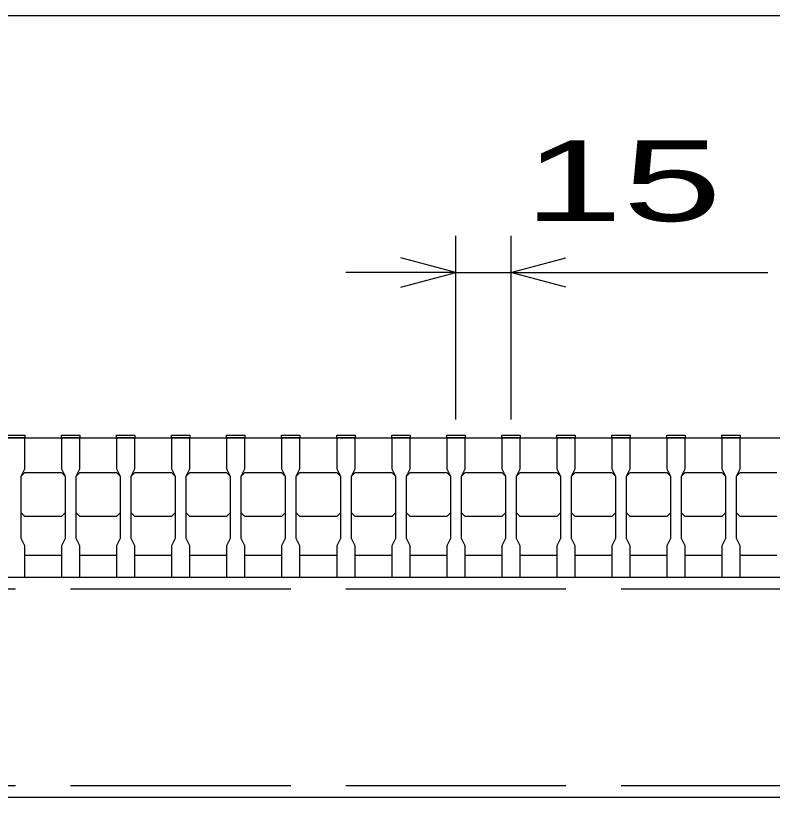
# Model space of a CAD drawing. Units: millimetres, scale not verified. Extents: x -1820 to 1731, y -1282 to 1054.
# Drawn here: x -1195.8 to -989.5, y -682.6 to -469.6 of the extents above; entities that cross this region are included whole.
import ezdxf
from ezdxf.enums import TextEntityAlignment as Align

# ---------------------------------------------------------------- set-up
doc = ezdxf.new("R2010")
doc.units = ezdxf.units.MM
doc.header["$LTSCALE"] = 10
doc.linetypes.add('DASHED', pattern=[7.5, 6, -1.5])
doc.layers.add('16', color=3, linetype='Continuous', lineweight=25)
doc.layers.add('22', color=4, linetype='Continuous', lineweight=25)
doc.styles.add('ベクトル', font='')
doc.styles.get('ベクトル').set_extended_font_data('ベクトル')

msp = doc.modelspace()

# ---------------------------------------------------------------- linework, layer by layer
at = {"layer": '16'}
for p, q in [((-1408.27, -584.65), (-413.27, -584.65)), ((-1198.27, -583.95), (-1193.27, -583.95)), ((-1193.27, -584.65), (-1198.27, -584.65)), ((-1193.27, -583.95), (-1193.27, -584.65)), ((-1193.27, -593.15), (-1193.27, -584.65)), ((-1183.27, -584.65), (-1183.27, -583.95)), ((-1183.27, -583.95), (-1178.27, -583.95)), ((-1183.27, -584.65), (-1183.27, -593.15)), ((-1178.27, -584.65), (-1183.27, -584.65)), ((-1178.27, -583.95), (-1178.27, -584.65)), ((-1178.27, -593.15), (-1178.27, -584.65)), ((-1168.27, -584.65), (-1168.27, -583.95)), ((-1168.27, -583.95), (-1163.27, -583.95)), ((-1168.27, -584.65), (-1168.27, -593.15)), ((-1163.27, -584.65), (-1168.27, -584.65)), ((-1163.27, -583.95), (-1163.27, -584.65)), ((-1163.27, -593.15), (-1163.27, -584.65)), ((-1153.27, -584.65), (-1153.27, -583.95)), ((-1153.27, -583.95), (-1148.27, -583.95)), ((-1153.27, -584.65), (-1153.27, -593.15)), ((-1148.27, -584.65), (-1153.27, -584.65)), ((-1148.27, -583.95), (-1148.27, -584.65)), ((-1148.27, -593.15), (-1148.27, -584.65)), ((-1138.27, -584.65), (-1138.27, -583.95)), ((-1138.27, -583.95), (-1133.27, -583.95)), ((-1138.27, -584.65), (-1138.27, -593.15)), ((-1133.27, -584.65), (-1138.27, -584.65)), ((-1133.27, -583.95), (-1133.27, -584.65)), ((-1133.27, -593.15), (-1133.27, -584.65)), ((-1123.27, -584.65), (-1123.27, -583.95)), ((-1123.27, -583.95), (-1118.27, -583.95)), ((-1123.27, -584.65), (-1123.27, -593.15)), ((-1118.27, -584.65), (-1123.27, -584.65)), ((-1118.27, -583.95), (-1118.27, -584.65)), ((-1118.27, -593.15), (-1118.27, -584.65)), ((-1108.27, -584.65), (-1108.27, -583.95)), ((-1108.27, -583.95), (-1103.27, -583.95)), ((-1108.27, -584.65), (-1108.27, -593.15)), ((-1103.27, -584.65), (-1108.27, -584.65)), ((-1103.27, -583.95), (-1103.27, -584.65)), ((-1103.27, -593.15), (-1103.27, -584.65)), ((-1093.27, -584.65), (-1093.27, -583.95)), ((-1093.27, -583.95), (-1088.27, -583.95)), ((-1093.27, -584.65), (-1093.27, -593.15)), ((-1088.27, -584.65), (-1093.27, -584.65)), ((-1088.27, -583.95), (-1088.27, -584.65)), ((-1088.27, -593.15), (-1088.27, -584.65)), ((-1078.27, -584.65), (-1078.27, -583.95)), ((-1078.27, -583.95), (-1073.27, -583.95)), ((-1078.27, -584.65), (-1078.27, -593.15)), ((-1073.27, -584.65), (-1078.27, -584.65)), ((-1073.27, -583.95), (-1073.27, -584.65)), ((-1073.27, -593.15), (-1073.27, -584.65)), ((-1063.27, -584.65), (-1063.27, -583.95)), ((-1063.27, -583.95), (-1058.27, -583.95)), ((-1063.27, -584.65), (-1063.27, -593.15)), ((-1058.27, -584.65), (-1063.27, -584.65)), ((-1058.27, -583.95), (-1058.27, -584.65)), ((-1058.27, -593.15), (-1058.27, -584.65)), ((-1048.27, -584.65), (-1048.27, -583.95)), ((-1048.27, -583.95), (-1043.27, -583.95)), ((-1048.27, -584.65), (-1048.27, -593.15)), ((-1043.27, -584.65), (-1048.27, -584.65)), ((-1043.27, -583.95), (-1043.27, -584.65)), ((-1043.27, -593.15), (-1043.27, -584.65)), ((-1033.27, -584.65), (-1033.27, -583.95)), ((-1033.27, -583.95), (-1028.27, -583.95)), ((-1033.27, -584.65), (-1033.27, -593.15)), ((-1028.27, -584.65), (-1033.27, -584.65)), ((-1028.27, -583.95), (-1028.27, -584.65)), ((-1028.27, -593.15), (-1028.27, -584.65)), ((-1018.27, -584.65), (-1018.27, -583.95)), ((-1018.27, -583.95), (-1013.27, -583.95)), ((-1018.27, -584.65), (-1018.27, -593.15)), ((-1013.27, -584.65), (-1018.27, -584.65)), ((-1013.27, -583.95), (-1013.27, -584.65)), ((-1013.27, -593.15), (-1013.27, -584.65)), ((-1003.27, -584.65), (-1003.27, -583.95)), ((-1003.27, -583.95), (-998.27, -583.95)), ((-1003.27, -584.65), (-1003.27, -593.15)), ((-998.27, -584.65), (-1003.27, -584.65)), ((-998.27, -583.95), (-998.27, -584.65)), ((-998.27, -593.15), (-998.27, -584.65)), ((-1194.27, -595.15), (-1193.27, -593.15)), ((-1194.27, -595.15), (-1193.27, -594.15)), ((-1193.27, -594.15), (-1183.27, -594.15)), ((-1183.27, -593.15), (-1182.27, -595.15)), ((-1183.27, -594.15), (-1182.27, -595.15)), ((-1179.27, -595.15), (-1178.27, -593.15)), ((-1179.27, -595.15), (-1178.27, -594.15)), ((-1178.27, -594.15), (-1168.27, -594.15)), ((-1168.27, -593.15), (-1167.27, -595.15)), ((-1168.27, -594.15), (-1167.27, -595.15)), ((-1164.27, -595.15), (-1163.27, -593.15)), ((-1164.27, -595.15), (-1163.27, -594.15)), ((-1163.27, -594.15), (-1153.27, -594.15)), ((-1153.27, -593.15), (-1152.27, -595.15)), ((-1153.27, -594.15), (-1152.27, -595.15)), ((-1149.27, -595.15), (-1148.27, -593.15)), ((-1149.27, -595.15), (-1148.27, -594.15)), ((-1148.27, -594.15), (-1138.27, -594.15)), ((-1138.27, -593.15), (-1137.27, -595.15)), ((-1138.27, -594.15), (-1137.27, -595.15)), ((-1134.27, -595.15), (-1133.27, -593.15)), ((-1134.27, -595.15), (-1133.27, -594.15)), ((-1133.27, -594.15), (-1123.27, -594.15)), ((-1123.27, -593.15), (-1122.27, -595.15)), ((-1123.27, -594.15), (-1122.27, -595.15)), ((-1119.27, -595.15), (-1118.27, -593.15)), ((-1119.27, -595.15), (-1118.27, -594.15)), ((-1118.27, -594.15), (-1108.27, -594.15)), ((-1108.27, -593.15), (-1107.27, -595.15)), ((-1108.27, -594.15), (-1107.27, -595.15)), ((-1104.27, -595.15), (-1103.27, -593.15)), ((-1104.27, -595.15), (-1103.27, -594.15)), ((-1103.27, -594.15), (-1093.27, -594.15)), ((-1093.27, -593.15), (-1092.27, -595.15)), ((-1093.27, -594.15), (-1092.27, -595.15)), ((-1089.27, -595.15), (-1088.27, -593.15)), ((-1089.27, -595.15), (-1088.27, -594.15)), ((-1088.27, -594.15), (-1078.27, -594.15)), ((-1078.27, -593.15), (-1077.27, -595.15)), ((-1078.27, -594.15), (-1077.27, -595.15)), ((-1074.27, -595.15), (-1073.27, -593.15)), ((-1074.27, -595.15), (-1073.27, -594.15)), ((-1073.27, -594.15), (-1063.27, -594.15)), ((-1063.27, -593.15), (-1062.27, -595.15)), ((-1063.27, -594.15), (-1062.27, -595.15)), ((-1059.27, -595.15), (-1058.27, -593.15)), ((-1059.27, -595.15), (-1058.27, -594.15)), ((-1058.27, -594.15), (-1048.27, -594.15)), ((-1048.27, -593.15), (-1047.27, -595.15)), ((-1048.27, -594.15), (-1047.27, -595.15)), ((-1044.27, -595.15), (-1043.27, -593.15)), ((-1044.27, -595.15), (-1043.27, -594.15)), ((-1043.27, -594.15), (-1033.27, -594.15)), ((-1033.27, -593.15), (-1032.27, -595.15)), ((-1033.27, -594.15), (-1032.27, -595.15)), ((-1029.27, -595.15), (-1028.27, -593.15)), ((-1029.27, -595.15), (-1028.27, -594.15)), ((-1028.27, -594.15), (-1018.27, -594.15)), ((-1018.27, -593.15), (-1017.27, -595.15)), ((-1018.27, -594.15), (-1017.27, -595.15)), ((-1014.27, -595.15), (-1013.27, -593.15)), ((-1014.27, -595.15), (-1013.27, -594.15)), ((-1013.27, -594.15), (-1003.27, -594.15)), ((-1003.27, -593.15), (-1002.27, -595.15)), ((-1003.27, -594.15), (-1002.27, -595.15)), ((-999.27, -595.15), (-998.27, -593.15)), ((-999.27, -595.15), (-998.27, -594.15)), ((-998.27, -594.15), (-988.27, -594.15)), ((-1194.27, -612.15), (-1194.27, -595.15)), ((-1182.27, -595.15), (-1182.27, -612.15)), ((-1179.27, -612.15), (-1179.27, -595.15)), ((-1167.27, -595.15), (-1167.27, -612.15)), ((-1164.27, -612.15), (-1164.27, -595.15)), ((-1152.27, -595.15), (-1152.27, -612.15)), ((-1149.27, -612.15), (-1149.27, -595.15)), ((-1137.27, -595.15), (-1137.27, -612.15)), ((-1134.27, -612.15), (-1134.27, -595.15)), ((-1122.27, -595.15), (-1122.27, -612.15)), ((-1119.27, -612.15), (-1119.27, -595.15)), ((-1107.27, -595.15), (-1107.27, -612.15)), ((-1104.27, -612.15), (-1104.27, -595.15)), ((-1092.27, -595.15), (-1092.27, -612.15)), ((-1089.27, -612.15), (-1089.27, -595.15)), ((-1077.27, -595.15), (-1077.27, -612.15)), ((-1074.27, -612.15), (-1074.27, -595.15)), ((-1062.27, -595.15), (-1062.27, -612.15)), ((-1059.27, -612.15), (-1059.27, -595.15)), ((-1047.27, -595.15), (-1047.27, -612.15)), ((-1044.27, -612.15), (-1044.27, -595.15)), ((-1032.27, -595.15), (-1032.27, -612.15)), ((-1029.27, -612.15), (-1029.27, -595.15)), ((-1017.27, -595.15), (-1017.27, -612.15)), ((-1014.27, -612.15), (-1014.27, -595.15)), ((-1002.27, -595.15), (-1002.27, -612.15)), ((-999.27, -612.15), (-999.27, -595.15)), ((-1193.27, -606.15), (-1194.27, -605.15)), ((-1183.27, -606.15), (-1193.27, -606.15)), ((-1182.27, -605.15), (-1183.27, -606.15)), ((-1178.27, -606.15), (-1179.27, -605.15)), ((-1168.27, -606.15), (-1178.27, -606.15)), ((-1167.27, -605.15), (-1168.27, -606.15)), ((-1163.27, -606.15), (-1164.27, -605.15)), ((-1153.27, -606.15), (-1163.27, -606.15)), ((-1152.27, -605.15), (-1153.27, -606.15)), ((-1148.27, -606.15), (-1149.27, -605.15)), ((-1138.27, -606.15), (-1148.27, -606.15)), ((-1137.27, -605.15), (-1138.27, -606.15)), ((-1133.27, -606.15), (-1134.27, -605.15)), ((-1123.27, -606.15), (-1133.27, -606.15)), ((-1122.27, -605.15), (-1123.27, -606.15)), ((-1118.27, -606.15), (-1119.27, -605.15)), ((-1108.27, -606.15), (-1118.27, -606.15)), ((-1107.27, -605.15), (-1108.27, -606.15)), ((-1103.27, -606.15), (-1104.27, -605.15)), ((-1093.27, -606.15), (-1103.27, -606.15)), ((-1092.27, -605.15), (-1093.27, -606.15)), ((-1088.27, -606.15), (-1089.27, -605.15)), ((-1078.27, -606.15), (-1088.27, -606.15)), ((-1077.27, -605.15), (-1078.27, -606.15)), ((-1073.27, -606.15), (-1074.27, -605.15)), ((-1063.27, -606.15), (-1073.27, -606.15)), ((-1062.27, -605.15), (-1063.27, -606.15)), ((-1058.27, -606.15), (-1059.27, -605.15)), ((-1048.27, -606.15), (-1058.27, -606.15)), ((-1047.27, -605.15), (-1048.27, -606.15)), ((-1043.27, -606.15), (-1044.27, -605.15)), ((-1033.27, -606.15), (-1043.27, -606.15)), ((-1032.27, -605.15), (-1033.27, -606.15)), ((-1028.27, -606.15), (-1029.27, -605.15)), ((-1018.27, -606.15), (-1028.27, -606.15)), ((-1017.27, -605.15), (-1018.27, -606.15)), ((-1013.27, -606.15), (-1014.27, -605.15)), ((-1003.27, -606.15), (-1013.27, -606.15)), ((-1002.27, -605.15), (-1003.27, -606.15)), ((-998.27, -606.15), (-999.27, -605.15)), ((-988.27, -606.15), (-998.27, -606.15)), ((-1193.27, -614.15), (-1194.27, -612.15)), ((-1182.27, -612.15), (-1183.27, -614.15)), ((-1178.27, -614.15), (-1179.27, -612.15)), ((-1167.27, -612.15), (-1168.27, -614.15)), ((-1163.27, -614.15), (-1164.27, -612.15)), ((-1152.27, -612.15), (-1153.27, -614.15)), ((-1148.27, -614.15), (-1149.27, -612.15)), ((-1137.27, -612.15), (-1138.27, -614.15)), ((-1133.27, -614.15), (-1134.27, -612.15)), ((-1122.27, -612.15), (-1123.27, -614.15)), ((-1118.27, -614.15), (-1119.27, -612.15)), ((-1107.27, -612.15), (-1108.27, -614.15)), ((-1103.27, -614.15), (-1104.27, -612.15)), ((-1092.27, -612.15), (-1093.27, -614.15)), ((-1088.27, -614.15), (-1089.27, -612.15)), ((-1077.27, -612.15), (-1078.27, -614.15)), ((-1073.27, -614.15), (-1074.27, -612.15)), ((-1062.27, -612.15), (-1063.27, -614.15)), ((-1058.27, -614.15), (-1059.27, -612.15)), ((-1047.27, -612.15), (-1048.27, -614.15)), ((-1043.27, -614.15), (-1044.27, -612.15)), ((-1032.27, -612.15), (-1033.27, -614.15)), ((-1028.27, -614.15), (-1029.27, -612.15)), ((-1017.27, -612.15), (-1018.27, -614.15)), ((-1013.27, -614.15), (-1014.27, -612.15)), ((-1002.27, -612.15), (-1003.27, -614.15)), ((-998.27, -614.15), (-999.27, -612.15)), ((-1193.27, -622.65), (-1193.27, -614.15)), ((-1183.27, -614.15), (-1183.27, -622.65)), ((-1178.27, -622.65), (-1178.27, -614.15)), ((-1168.27, -614.15), (-1168.27, -622.65)), ((-1163.27, -622.65), (-1163.27, -614.15)), ((-1153.27, -614.15), (-1153.27, -622.65)), ((-1148.27, -622.65), (-1148.27, -614.15)), ((-1138.27, -614.15), (-1138.27, -622.65)), ((-1133.27, -622.65), (-1133.27, -614.15)), ((-1123.27, -614.15), (-1123.27, -622.65)), ((-1118.27, -622.65), (-1118.27, -614.15)), ((-1108.27, -614.15), (-1108.27, -622.65)), ((-1103.27, -622.65), (-1103.27, -614.15)), ((-1093.27, -614.15), (-1093.27, -622.65)), ((-1088.27, -622.65), (-1088.27, -614.15)), ((-1078.27, -614.15), (-1078.27, -622.65)), ((-1073.27, -622.65), (-1073.27, -614.15)), ((-1063.27, -614.15), (-1063.27, -622.65)), ((-1058.27, -622.65), (-1058.27, -614.15)), ((-1048.27, -614.15), (-1048.27, -622.65)), ((-1043.27, -622.65), (-1043.27, -614.15)), ((-1033.27, -614.15), (-1033.27, -622.65)), ((-1028.27, -622.65), (-1028.27, -614.15)), ((-1018.27, -614.15), (-1018.27, -622.65)), ((-1013.27, -622.65), (-1013.27, -614.15)), ((-1003.27, -614.15), (-1003.27, -622.65)), ((-998.27, -622.65), (-998.27, -614.15)), ((-1193.27, -616.65), (-1183.27, -616.65)), ((-1178.27, -616.65), (-1168.27, -616.65)), ((-1163.27, -616.65), (-1153.27, -616.65)), ((-1148.27, -616.65), (-1138.27, -616.65)), ((-1133.27, -616.65), (-1123.27, -616.65)), ((-1118.27, -616.65), (-1108.27, -616.65)), ((-1103.27, -616.65), (-1093.27, -616.65)), ((-1088.27, -616.65), (-1078.27, -616.65)), ((-1073.27, -616.65), (-1063.27, -616.65)), ((-1058.27, -616.65), (-1048.27, -616.65)), ((-1043.27, -616.65), (-1033.27, -616.65)), ((-1028.27, -616.65), (-1018.27, -616.65)), ((-1013.27, -616.65), (-1003.27, -616.65)), ((-998.27, -616.65), (-988.27, -616.65)), ((-1405.77, -622.65), (-415.77, -622.65)), ((-1198.27, -622.65), (-1193.27, -622.65)), ((-1183.27, -622.65), (-1178.27, -622.65)), ((-1168.27, -622.65), (-1163.27, -622.65)), ((-1153.27, -622.65), (-1148.27, -622.65)), ((-1138.27, -622.65), (-1133.27, -622.65)), ((-1123.27, -622.65), (-1118.27, -622.65)), ((-1108.27, -622.65), (-1103.27, -622.65)), ((-1093.27, -622.65), (-1088.27, -622.65)), ((-1078.27, -622.65), (-1073.27, -622.65)), ((-1063.27, -622.65), (-1058.27, -622.65)), ((-1048.27, -622.65), (-1043.27, -622.65)), ((-1033.27, -622.65), (-1028.27, -622.65)), ((-1018.27, -622.65), (-1013.27, -622.65)), ((-1003.27, -622.65), (-998.27, -622.65)), ((-415.77, -682.65), (-1405.77, -682.65))]:
    msp.add_line(p, q, dxfattribs=at)
at = {"layer": '16', "linetype": 'DASHED'}
for p, q in [((-1405.77, -625.85), (-415.77, -625.85)), ((-1405.77, -679.45), (-415.77, -679.45))]:
    msp.add_line(p, q, dxfattribs=at)
at = {"layer": '22'}
for p, q in [((-1408.27, -469.65), (-413.27, -469.65)), ((-1075.77, -579.65), (-1075.77, -529.65)), ((-1060.77, -529.65), (-1060.77, -579.65)), ((-1075.77, -539.65), (-1090.77, -535.65)), ((-1060.77, -539.65), (-1045.77, -535.65)), ((-1075.77, -539.65), (-1105.77, -539.65)), ((-1090.77, -543.65), (-1075.77, -539.65)), ((-1075.77, -539.65), (-1060.77, -539.65)), ((-1045.77, -543.65), (-1060.77, -539.65)), ((-1060.77, -539.65), (-990.77, -539.65))]:
    msp.add_line(p, q, dxfattribs=at)

# ---------------------------------------------------------------- texts
at = {"layer": '22', "color": 2, "style": 'ベクトル', "width": 1.65}
msp.add_text(' 15 ', height=21.99, dxfattribs=at).set_placement((-1070.77, -514.65), align=Align.MIDDLE_LEFT)

doc.saveas('drawing.dxf')
